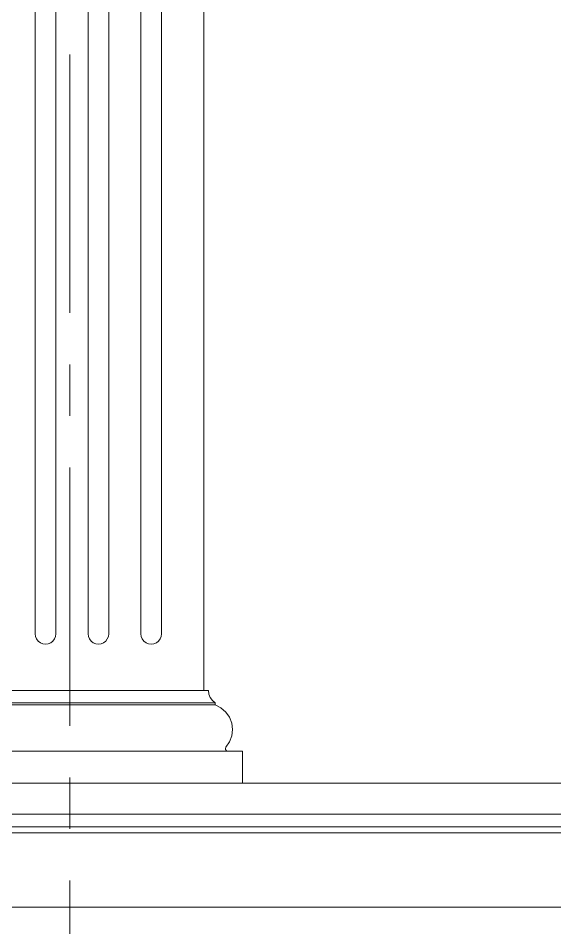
# Model space of a CAD drawing. Header units: millimetres. Extents: x 1832547 to 2001569, y -558009 to -417808.
# Drawn here: x 1916459 to 1917759, y -523994 to -521791 of the extents above; entities that cross this region are included whole.
import ezdxf

# ---------------------------------------------------------------- set-up
doc = ezdxf.new("R2010")
doc.units = ezdxf.units.MM
doc.header["$MEASUREMENT"] = 0
doc.linetypes.add('CENTER', pattern=[2, 1.25, -0.25, 0.25, -0.25])
for name, color, linetype, lineweight in [('CA.manh 08', 8, 'CONTINUOUS', 9), ('CA.thay 145', 145, 'CONTINUOUS', 18), ('CA.tim 67', 67, 'CENTER', 9)]:
    doc.layers.add(name, color=color, linetype=linetype, lineweight=lineweight)

msp = doc.modelspace()

# ---------------------------------------------------------------- linework, layer by layer
at = {"layer": 'CA.manh 08'}
for p, q in [((1916500.9, -523129.1), (1916500.9, -520867.7)), ((1916550.9, -523129.1), (1916550.9, -520867.7)), ((1916628.8, -523129.1), (1916628.8, -520867.7)), ((1916678.8, -523129.1), (1916678.8, -520867.7)), ((1916756.7, -523129.1), (1916756.7, -520867.7)), ((1916806.7, -523129.1), (1916806.7, -520867.7)), ((1916500.9, -523281.7), (1916500.9, -521828.1)), ((1916550.9, -523281.7), (1916550.9, -521828.1)), ((1916628.8, -523281.7), (1916628.8, -521828.1)), ((1916678.8, -523281.7), (1916678.8, -521828.1)), ((1916756.7, -523281.7), (1916756.7, -521828.1)), ((1916806.7, -523281.7), (1916806.7, -521828.1)), ((1916501.7, -523288.1), (1916500.9, -523281.7)), ((1916504.2, -523294.2), (1916501.7, -523288.1)), ((1916508.2, -523299.3), (1916504.2, -523294.2)), ((1916547.5, -523294.2), (1916543.5, -523299.3)), ((1916550, -523288.1), (1916547.5, -523294.2)), ((1916550.9, -523281.7), (1916550, -523288.1)), ((1916629.6, -523288.1), (1916628.8, -523281.7)), ((1916632.1, -523294.2), (1916629.6, -523288.1)), ((1916636.1, -523299.3), (1916632.1, -523294.2)), ((1916675.4, -523294.2), (1916671.5, -523299.3)), ((1916677.9, -523288.1), (1916675.4, -523294.2)), ((1916678.8, -523281.7), (1916677.9, -523288.1)), ((1916757.6, -523288.1), (1916756.7, -523281.7)), ((1916760.1, -523294.2), (1916757.6, -523288.1)), ((1916764, -523299.3), (1916760.1, -523294.2)), ((1916803.4, -523294.2), (1916799.4, -523299.3)), ((1916805.9, -523288.1), (1916803.4, -523294.2)), ((1916806.7, -523281.7), (1916805.9, -523288.1)), ((1916513.4, -523303.3), (1916508.2, -523299.3)), ((1916519.4, -523305.8), (1916513.4, -523303.3)), ((1916525.9, -523306.7), (1916519.4, -523305.8)), ((1916532.3, -523305.8), (1916525.9, -523306.7)), ((1916538.4, -523303.3), (1916532.3, -523305.8)), ((1916543.5, -523299.3), (1916538.4, -523303.3)), ((1916641.3, -523303.3), (1916636.1, -523299.3)), ((1916647.3, -523305.8), (1916641.3, -523303.3)), ((1916653.8, -523306.7), (1916647.3, -523305.8)), ((1916660.3, -523305.8), (1916653.8, -523306.7)), ((1916666.3, -523303.3), (1916660.3, -523305.8)), ((1916671.5, -523299.3), (1916666.3, -523303.3)), ((1916769.2, -523303.3), (1916764, -523299.3)), ((1916775.2, -523305.8), (1916769.2, -523303.3)), ((1916781.7, -523306.7), (1916775.2, -523305.8)), ((1916788.2, -523305.8), (1916781.7, -523306.7)), ((1916794.2, -523303.3), (1916788.2, -523305.8)), ((1916799.4, -523299.3), (1916794.2, -523303.3)), ((1916370.7, -523448.6), (1916936.8, -523448.6))]:
    msp.add_line(p, q, dxfattribs=at)
for points in [[(1919388.6, -523718.6), (1912874.3, -523718.6)], [(1919388.6, -523748.7), (1912919.3, -523748.7)]]:
    msp.add_lwpolyline(points, dxfattribs=at)
at = {"layer": 'CA.thay 145'}
for p, q in [((1916909.6, -520749), (1916909.6, -523129.1)), ((1916909.6, -521828.1), (1916909.6, -523418.6)), ((1916397.9, -523418.6), (1916909.6, -523418.6)), ((1916920.5, -523418.6), (1916909.6, -523418.6)), ((1916920.5, -523418.6), (1916921.5, -523427.5)), ((1916921.5, -523427.5), (1916924.7, -523435.8)), ((1916924.7, -523435.8), (1916929.9, -523443)), ((1916929.9, -523443), (1916936.8, -523448.6)), ((1916936.8, -523448.6), (1916936.8, -523454)), ((1916370.7, -523454), (1916936.8, -523454)), ((1916936.8, -523454), (1916950.6, -523461.1)), ((1916950.6, -523461.1), (1916962.2, -523471.3)), ((1916962.2, -523471.3), (1916971.1, -523483.9)), ((1916971.1, -523483.9), (1916976.7, -523498.3)), ((1916976.7, -523498.3), (1916978.7, -523513.6)), ((1916978.7, -523513.6), (1916976.9, -523529)), ((1916976.9, -523529), (1916971.6, -523543.5)), ((1916962.9, -523556.3), (1916961.4, -523559.1)), ((1916961.4, -523559.1), (1916961.8, -523562.2)), ((1916971.6, -523543.5), (1916962.9, -523556.3)), ((1916397.9, -523565.6), (1916909.6, -523565.6)), ((1916909.6, -523565.6), (1916909.6, -523564.7)), ((1916933.3, -523565.6), (1916909.6, -523565.6)), ((1916933.3, -523565.6), (1916933.1, -523564.7)), ((1916966.8, -523565.6), (1916933.3, -523565.6)), ((1916961.8, -523562.2), (1916963.8, -523564.7)), ((1916963.8, -523564.7), (1916966.8, -523565.6)), ((1917002.7, -523565.6), (1916966.8, -523565.6)), ((1917002.7, -523565.6), (1917002.7, -523643.6)), ((1917003.7, -523643.6), (1916306, -523643.6)), ((1916635, -523643.6), (1916635.7, -523643.6)), ((1916635.7, -523643.6), (1916637.7, -523643.6)), ((1916637.7, -523643.6), (1916640.8, -523643.6)), ((1916640.8, -523643.6), (1916644.9, -523643.6)), ((1916644.9, -523643.6), (1916649.7, -523643.6)), ((1916649.7, -523643.6), (1916654.8, -523643.6)), ((1916654.8, -523643.6), (1916674.6, -523643.6)), ((1916654.8, -523643.6), (1916659.9, -523643.6)), ((1916659.9, -523643.6), (1916664.7, -523643.6)), ((1916664.7, -523643.6), (1916668.8, -523643.6)), ((1916668.8, -523643.6), (1916672, -523643.6)), ((1916672, -523643.6), (1916673.9, -523643.6)), ((1916673.9, -523643.6), (1916674.6, -523643.6))]:
    msp.add_line(p, q, dxfattribs=at)
for points in [[(1919388.6, -523643.6), (1912814.3, -523643.6)], [(1919388.6, -523763.6), (1912919.3, -523763.6)], [(1919388.6, -523943.6), (1912909.3, -523943.6)]]:
    msp.add_lwpolyline(points, dxfattribs=at)
at = {"layer": 'CA.tim 67', "ltscale": 500}
msp.add_line((1916584.3, -531504.3), (1916584.3, -514383.7), dxfattribs=at)
msp.add_lwpolyline([(1919388.6, -523643.6), (1908039.8, -523643.6)], dxfattribs=at)

doc.saveas('drawing.dxf')
